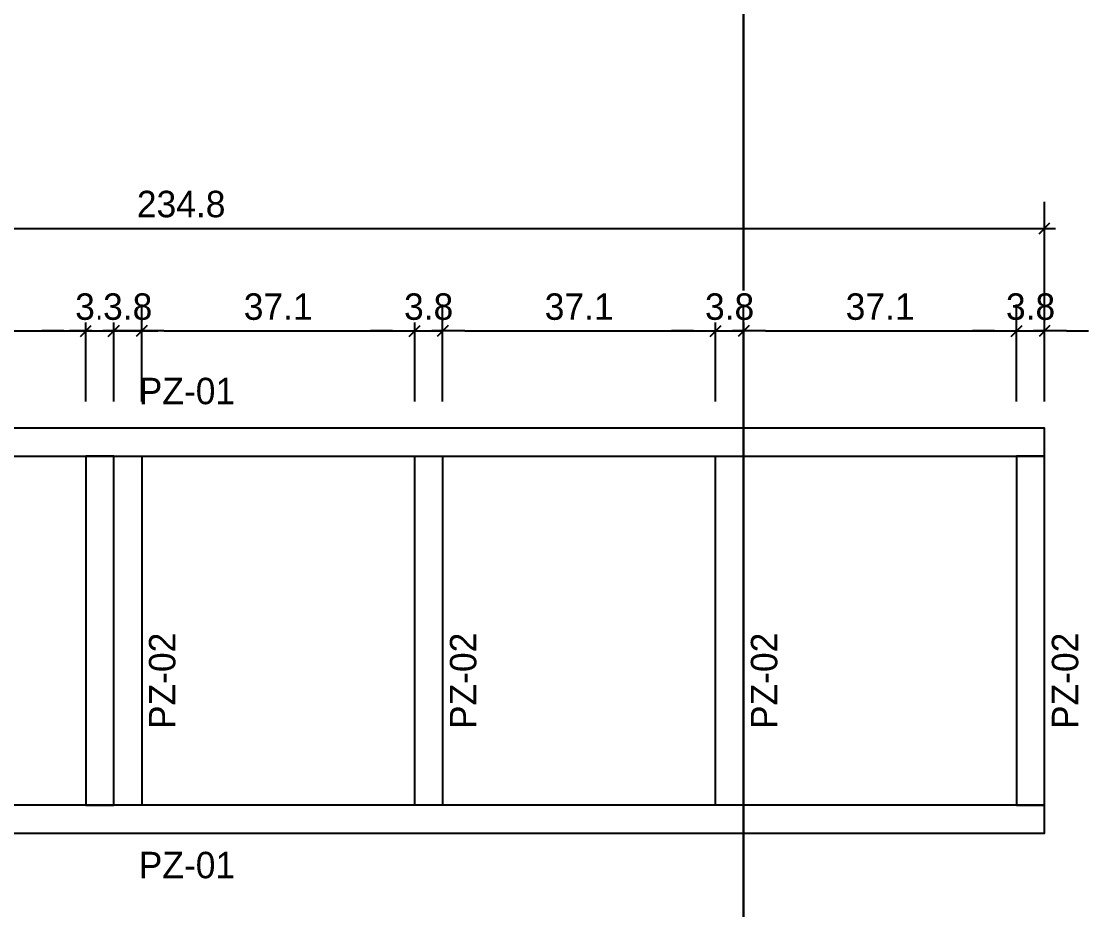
# Model space of a CAD drawing. Header units: millimetres. Extents: x 19458 to 19801, y 4351 to 4752.
# Drawn here: x 19619.031 to 19620.482, y 4507.283 to 4508.492 of the extents above; entities that cross this region are included whole.
import ezdxf

# ---------------------------------------------------------------- set-up
doc = ezdxf.new("R2010")
doc.units = ezdxf.units.MM
for name, color, linetype in [('0 @ 0.2', 7, 'Continuous'), ('cotas', 1, 'Continuous'), ('cotas @ 200', 1, 'Continuous'), ('cotas @ 300', 1, 'Continuous'), ('cotas @ 400', 1, 'Continuous'), ('cotas @ 500', 1, 'Continuous'), ('PANELES PARED', 2, 'Continuous'), ('TEXTO @ 0.2', 2, 'Continuous')]:
    doc.layers.add(name, color=color, linetype=linetype)
doc.styles.add('century gothic', font='GOTHIC.TTF')
doc.styles.add('COTAS SMC', font='GOTHIC.TTF')
doc.dimstyles.new('ANOTATIVE CM SMCONSTRUCCIONES', dxfattribs={"dimscale": 0, "dimtxt": 0.18, "dimasz": 0.15, "dimexe": 0.18, "dimexo": 0.18, "dimgap": 0.07, "dimtad": 1, "dimdec": 1, "dimlfac": 100, "dimdsep": 46, "dimtxsty": 'century gothic', "dimblk1": 'FLECHA1', "dimblk2": 'FLECHA1', "dimsah": 1, "dimcen": 0.18, "dimdle": 0.075, "dimclrd": 1, "dimclre": 1, "dimclrt": 2, "dimaunit": 1, "dimadec": 0, "dimazin": 2, "dimtfac": 0.75, "dimtdec": 1, "dimtix": 1, "dimtmove": 2, "dimatfit": 3, "dimfxl": 0.09, "dimtvp": 1.5, "dimtfill": 1, "dimtolj": 1, "dimtzin": 0, "dimarcsym": 0})
doc.dimstyles.new('PIES SMCONSTRUCCIONES', dxfattribs={"dimscale": 0, "dimtxt": 0.18, "dimasz": 0.2, "dimexe": 0.18, "dimexo": 0, "dimgap": 0.1, "dimtad": 1, "dimdec": 0, "dimlfac": 39.370079, "dimzin": 0, "dimdsep": 46, "dimlunit": 4, "dimtxsty": 'COTAS SMC', "dimblk1": 'FLECHA1', "dimblk2": 'FLECHA1', "dimsah": 1, "dimcen": 0.2, "dimdle": 0.075, "dimclrd": 1, "dimclre": 1, "dimclrt": 2, "dimaunit": 1, "dimadec": 0, "dimazin": 0, "dimtfac": 0.75, "dimtdec": 0, "dimtix": 1, "dimtmove": 2, "dimatfit": 3, "dimfxl": 0.09, "dimtvp": 1.5, "dimtfill": 1, "dimtolj": 1, "dimtzin": 0, "dimarcsym": 0})

# ---------------------------------------------------------------- blocks, each defined once
blk = doc.blocks.new('FLECHA1')
at = {"color": 4}
blk.add_line((-0.246176, -0.248081), (0.248081, 0.25), dxfattribs=at)
at = {"color": 1}
blk.add_line((-1, 0), (0.496162, 0), dxfattribs=at)
blk = doc.blocks.new('*D1623')
at = {"layer": 'cotas', "color": 1, "lineweight": -2, "transparency": 16777216}
for p, q in [((19620.0128, 4651.7533), (19620.0128, 4751.7533)), ((19620.4168, 4551.7533), (19530.0128, 4551.7533)), ((19620.0128, 4550.5333), (19620.0128, 4551.7533)), ((19620.4168, 4550.5333), (19530.0128, 4550.5333)), ((19620.0128, 4450.5333), (19620.0128, 4350.5333))]:
    blk.add_line(p, q, dxfattribs=at)
at = {"layer": 'Defpoints', "color": 0, "transparency": 16777216}
for p in [(19620.0128, 4551.7533), (19620.4168, 4551.7533), (19620.4168, 4550.5333)]:
    blk.add_point(p, dxfattribs=at)
at = {"layer": 'cotas', "color": 1, "lineweight": -2, "transparency": 16777216, "xscale": 100, "yscale": 100, "zscale": 100}
for p, rotation in [((19620.0128, 4551.7533), 270), ((19620.0128, 4550.5333), 90)]:
    blk.add_blockref('FLECHA1', p, dxfattribs=dict(at, rotation=rotation))
at = {"layer": 'cotas', "color": 2, "transparency": 16777216, "insert": (19523.8809, 4551.1433), "char_height": 90, "attachment_point": 5, "rotation": 90, "style": 'COTAS SMC', "bg_fill": 3, "box_fill_scale": 1.1, "bg_fill_color": 256, "bg_fill_true_color": 13158600, "bg_fill_transparency": 0}
blk.add_mtext("\\A1;4'", dxfattribs=at)
blk = doc.blocks.new('*D1648')
at = {"layer": 'cotas', "color": 1, "lineweight": -2, "transparency": 16777216}
for p, q in [((19620.0128, 4591.7533), (19620.0128, 4631.7533)), ((19620.4168, 4551.7533), (19584.0128, 4551.7533)), ((19620.0128, 4550.5333), (19620.0128, 4551.7533)), ((19620.4168, 4550.5333), (19584.0128, 4550.5333)), ((19620.0128, 4510.5333), (19620.0128, 4470.5333))]:
    blk.add_line(p, q, dxfattribs=at)
at = {"layer": 'Defpoints', "color": 0, "transparency": 16777216}
for p in [(19620.0128, 4551.7533), (19620.4168, 4551.7533), (19620.4168, 4550.5333)]:
    blk.add_point(p, dxfattribs=at)
at = {"layer": 'cotas', "color": 1, "lineweight": -2, "transparency": 16777216, "xscale": 40, "yscale": 40, "zscale": 40}
for p, rotation in [((19620.0128, 4551.7533), 270), ((19620.0128, 4550.5333), 90)]:
    blk.add_blockref('FLECHA1', p, dxfattribs=dict(at, rotation=rotation))
at = {"layer": 'cotas', "color": 2, "transparency": 16777216, "insert": (19581.5601, 4551.1433), "char_height": 36, "attachment_point": 5, "rotation": 90, "style": 'COTAS SMC', "bg_fill": 3, "box_fill_scale": 1.1, "bg_fill_color": 256, "bg_fill_true_color": 13158600, "bg_fill_transparency": 0}
blk.add_mtext("\\A1;4'", dxfattribs=at)
blk = doc.blocks.new('*D1667')
at = {"layer": 'cotas', "color": 1, "lineweight": -2, "transparency": 16777216}
for p, q in [((19620.0128, 4611.7533), (19620.0128, 4671.7533)), ((19620.4168, 4551.7533), (19566.0128, 4551.7533)), ((19620.0128, 4550.5333), (19620.0128, 4551.7533)), ((19620.4168, 4550.5333), (19566.0128, 4550.5333)), ((19620.0128, 4490.5333), (19620.0128, 4430.5333))]:
    blk.add_line(p, q, dxfattribs=at)
at = {"layer": 'Defpoints', "color": 0, "transparency": 16777216}
for p in [(19620.0128, 4551.7533), (19620.4168, 4551.7533), (19620.4168, 4550.5333)]:
    blk.add_point(p, dxfattribs=at)
at = {"layer": 'cotas', "color": 1, "lineweight": -2, "transparency": 16777216, "xscale": 60, "yscale": 60, "zscale": 60}
for p, rotation in [((19620.0128, 4551.7533), 270), ((19620.0128, 4550.5333), 90)]:
    blk.add_blockref('FLECHA1', p, dxfattribs=dict(at, rotation=rotation))
at = {"layer": 'cotas', "color": 2, "transparency": 16777216, "insert": (19562.3337, 4551.1433), "char_height": 54, "attachment_point": 5, "rotation": 90, "style": 'COTAS SMC', "bg_fill": 3, "box_fill_scale": 1.1, "bg_fill_color": 256, "bg_fill_true_color": 13158600, "bg_fill_transparency": 0}
blk.add_mtext("\\A1;4'", dxfattribs=at)
blk = doc.blocks.new('*D1673')
at = {"layer": 'cotas', "color": 1, "lineweight": -2, "transparency": 16777216}
for p, q in [((19620.0128, 4631.7533), (19620.0128, 4711.7533)), ((19620.4168, 4551.7533), (19548.0128, 4551.7533)), ((19620.0128, 4550.5333), (19620.0128, 4551.7533)), ((19620.4168, 4550.5333), (19548.0128, 4550.5333)), ((19620.0128, 4470.5333), (19620.0128, 4390.5333))]:
    blk.add_line(p, q, dxfattribs=at)
at = {"layer": 'Defpoints', "color": 0, "transparency": 16777216}
for p in [(19620.0128, 4551.7533), (19620.4168, 4551.7533), (19620.4168, 4550.5333)]:
    blk.add_point(p, dxfattribs=at)
at = {"layer": 'cotas', "color": 1, "lineweight": -2, "transparency": 16777216, "xscale": 80, "yscale": 80, "zscale": 80}
for p, rotation in [((19620.0128, 4551.7533), 270), ((19620.0128, 4550.5333), 90)]:
    blk.add_blockref('FLECHA1', p, dxfattribs=dict(at, rotation=rotation))
at = {"layer": 'cotas', "color": 2, "transparency": 16777216, "insert": (19543.1073, 4551.1433), "char_height": 72, "attachment_point": 5, "rotation": 90, "style": 'COTAS SMC', "bg_fill": 3, "box_fill_scale": 1.1, "bg_fill_color": 256, "bg_fill_true_color": 13158600, "bg_fill_transparency": 0}
blk.add_mtext("\\A1;4'", dxfattribs=at)
blk = doc.blocks.new('PL13')
at = {"layer": 'PANELES PARED'}
for points in [[(19458.831, 4493.4764), (19458.831, 4493.4384), (19461.1794, 4493.4384), (19461.1794, 4493.4764)], [(19459.9135, 4493.4384), (19459.8755, 4493.4384), (19459.8755, 4492.9632), (19459.9135, 4492.9632)], [(19459.9135, 4493.4384), (19459.9515, 4493.4384), (19459.9515, 4492.9632), (19459.9135, 4492.9632)], [(19460.3228, 4493.4384), (19460.3608, 4493.4384), (19460.3608, 4492.9632), (19460.3228, 4492.9632)], [(19460.7321, 4493.4384), (19460.7701, 4493.4384), (19460.7701, 4492.9632), (19460.7321, 4492.9632)], [(19461.1794, 4493.4384), (19461.1414, 4493.4384), (19461.1414, 4492.9632), (19461.1794, 4492.9632)], [(19458.831, 4492.9632), (19458.831, 4492.9252), (19461.1794, 4492.9252), (19461.1794, 4492.9632)]]:
    blk.add_lwpolyline(points, close=True, dxfattribs=at)
blk = doc.blocks.new('*D1151')
at = {"color": 1, "lineweight": -2, "transparency": 16777216}
for p, q in [((19620.3841, 4507.9745), (19620.3841, 4508.1067)), ((19620.4221, 4507.9745), (19620.4221, 4508.1067)), ((19620.3541, 4508.0707), (19620.3241, 4508.0707)), ((19620.3841, 4508.0707), (19620.4221, 4508.0707)), ((19620.4521, 4508.0707), (19620.4821, 4508.0707))]:
    blk.add_line(p, q, dxfattribs=at)
at = {"layer": 'Defpoints', "color": 0, "transparency": 16777216}
for p in [(19620.4221, 4508.0707), (19620.3841, 4507.9385), (19620.4221, 4507.9385)]:
    blk.add_point(p, dxfattribs=at)
at = {"color": 1, "lineweight": -2, "transparency": 16777216, "xscale": 0.03, "yscale": 0.03, "zscale": 0.03}
blk.add_blockref('FLECHA1', (19620.3841, 4508.0707), dxfattribs=at)
at = {"color": 1, "lineweight": -2, "transparency": 16777216, "xscale": 0.03, "yscale": 0.03, "zscale": 0.03, "rotation": 180}
blk.add_blockref('FLECHA1', (19620.4221, 4508.0707), dxfattribs=at)
at = {"color": 2, "transparency": 16777216, "insert": (19620.4031, 4508.1036), "char_height": 0.036, "attachment_point": 5, "style": 'century gothic', "bg_fill": 3, "box_fill_scale": 1.1, "bg_fill_color": 256, "bg_fill_true_color": 13158600, "bg_fill_transparency": 0}
blk.add_mtext('\\A1;3.8', dxfattribs=at)
blk = doc.blocks.new('*D1152')
at = {"color": 1, "lineweight": -2, "transparency": 16777216}
for p, q in [((19618.0737, 4507.9745), (19618.0737, 4508.2463)), ((19620.4221, 4507.9745), (19620.4221, 4508.2463)), ((19618.1037, 4508.2103), (19620.3921, 4508.2103))]:
    blk.add_line(p, q, dxfattribs=at)
at = {"layer": 'Defpoints', "color": 0, "transparency": 16777216}
for p in [(19620.4221, 4508.2103), (19618.0737, 4507.9385), (19620.4221, 4507.9385)]:
    blk.add_point(p, dxfattribs=at)
at = {"color": 1, "lineweight": -2, "transparency": 16777216, "xscale": 0.03, "yscale": 0.03, "zscale": 0.03, "rotation": 180}
blk.add_blockref('FLECHA1', (19618.0737, 4508.2103), dxfattribs=at)
at = {"color": 1, "lineweight": -2, "transparency": 16777216, "xscale": 0.03, "yscale": 0.03, "zscale": 0.03}
blk.add_blockref('FLECHA1', (19620.4221, 4508.2103), dxfattribs=at)
at = {"color": 2, "transparency": 16777216, "insert": (19619.2479, 4508.2432), "char_height": 0.036, "attachment_point": 5, "style": 'century gothic', "bg_fill": 3, "box_fill_scale": 1.1, "bg_fill_color": 256, "bg_fill_true_color": 13158600, "bg_fill_transparency": 0}
blk.add_mtext('\\A1;234.8', dxfattribs=at)
blk = doc.blocks.new('*D1157')
at = {"color": 1, "lineweight": -2, "transparency": 16777216}
for p, q in [((19618.808, 4507.9745), (19618.808, 4508.1067)), ((19619.1182, 4507.9745), (19619.1182, 4508.1067)), ((19618.838, 4508.0707), (19619.0882, 4508.0707))]:
    blk.add_line(p, q, dxfattribs=at)
at = {"layer": 'Defpoints', "color": 0, "transparency": 16777216}
for p in [(19619.1182, 4508.0707), (19618.808, 4507.9385), (19619.1182, 4507.9385)]:
    blk.add_point(p, dxfattribs=at)
at = {"color": 1, "lineweight": -2, "transparency": 16777216, "xscale": 0.03, "yscale": 0.03, "zscale": 0.03, "rotation": 180}
blk.add_blockref('FLECHA1', (19618.808, 4508.0707), dxfattribs=at)
at = {"color": 1, "lineweight": -2, "transparency": 16777216, "xscale": 0.03, "yscale": 0.03, "zscale": 0.03}
blk.add_blockref('FLECHA1', (19619.1182, 4508.0707), dxfattribs=at)
at = {"color": 2, "transparency": 16777216, "insert": (19618.9631, 4508.1036), "char_height": 0.036, "attachment_point": 5, "style": 'century gothic', "bg_fill": 3, "box_fill_scale": 1.1, "bg_fill_color": 256, "bg_fill_true_color": 13158600, "bg_fill_transparency": 0}
blk.add_mtext('\\A1;31', dxfattribs=at)
blk = doc.blocks.new('*D1158')
at = {"color": 1, "lineweight": -2, "transparency": 16777216}
for p, q in [((19619.1182, 4507.9745), (19619.1182, 4508.1067)), ((19619.1562, 4507.9745), (19619.1562, 4508.1067)), ((19619.0882, 4508.0707), (19619.0582, 4508.0707)), ((19619.1182, 4508.0707), (19619.1562, 4508.0707)), ((19619.1862, 4508.0707), (19619.2162, 4508.0707))]:
    blk.add_line(p, q, dxfattribs=at)
at = {"layer": 'Defpoints', "color": 0, "transparency": 16777216}
for p in [(19619.1562, 4508.0707), (19619.1182, 4507.9385), (19619.1562, 4507.9385)]:
    blk.add_point(p, dxfattribs=at)
at = {"color": 1, "lineweight": -2, "transparency": 16777216, "xscale": 0.03, "yscale": 0.03, "zscale": 0.03}
blk.add_blockref('FLECHA1', (19619.1182, 4508.0707), dxfattribs=at)
at = {"color": 1, "lineweight": -2, "transparency": 16777216, "xscale": 0.03, "yscale": 0.03, "zscale": 0.03, "rotation": 180}
blk.add_blockref('FLECHA1', (19619.1562, 4508.0707), dxfattribs=at)
at = {"color": 2, "transparency": 16777216, "insert": (19619.1372, 4508.1036), "char_height": 0.036, "attachment_point": 5, "style": 'century gothic', "bg_fill": 3, "box_fill_scale": 1.1, "bg_fill_color": 256, "bg_fill_true_color": 13158600, "bg_fill_transparency": 0}
blk.add_mtext('\\A1;3.8', dxfattribs=at)
blk = doc.blocks.new('*D1159')
at = {"color": 1, "lineweight": -2, "transparency": 16777216}
for p, q in [((19619.1562, 4507.9745), (19619.1562, 4508.1067)), ((19619.1942, 4507.9745), (19619.1942, 4508.1067)), ((19619.1262, 4508.0707), (19619.0962, 4508.0707)), ((19619.1562, 4508.0707), (19619.1942, 4508.0707)), ((19619.2242, 4508.0707), (19619.2542, 4508.0707))]:
    blk.add_line(p, q, dxfattribs=at)
at = {"layer": 'Defpoints', "color": 0, "transparency": 16777216}
for p in [(19619.1942, 4508.0707), (19619.1562, 4507.9385), (19619.1942, 4507.9385)]:
    blk.add_point(p, dxfattribs=at)
at = {"color": 1, "lineweight": -2, "transparency": 16777216, "xscale": 0.03, "yscale": 0.03, "zscale": 0.03}
blk.add_blockref('FLECHA1', (19619.1562, 4508.0707), dxfattribs=at)
at = {"color": 1, "lineweight": -2, "transparency": 16777216, "xscale": 0.03, "yscale": 0.03, "zscale": 0.03, "rotation": 180}
blk.add_blockref('FLECHA1', (19619.1942, 4508.0707), dxfattribs=at)
at = {"color": 2, "transparency": 16777216, "insert": (19619.1752, 4508.1036), "char_height": 0.036, "attachment_point": 5, "style": 'century gothic', "bg_fill": 3, "box_fill_scale": 1.1, "bg_fill_color": 256, "bg_fill_true_color": 13158600, "bg_fill_transparency": 0}
blk.add_mtext('\\A1;3.8', dxfattribs=at)
blk = doc.blocks.new('*D1160')
at = {"color": 1, "lineweight": -2, "transparency": 16777216}
for p, q in [((19619.1942, 4507.9745), (19619.1942, 4508.1067)), ((19619.5655, 4507.9745), (19619.5655, 4508.1067)), ((19619.2242, 4508.0707), (19619.5355, 4508.0707))]:
    blk.add_line(p, q, dxfattribs=at)
at = {"layer": 'Defpoints', "color": 0, "transparency": 16777216}
for p in [(19619.5655, 4508.0707), (19619.1942, 4507.9385), (19619.5655, 4507.9385)]:
    blk.add_point(p, dxfattribs=at)
at = {"color": 1, "lineweight": -2, "transparency": 16777216, "xscale": 0.03, "yscale": 0.03, "zscale": 0.03, "rotation": 180}
blk.add_blockref('FLECHA1', (19619.1942, 4508.0707), dxfattribs=at)
at = {"color": 1, "lineweight": -2, "transparency": 16777216, "xscale": 0.03, "yscale": 0.03, "zscale": 0.03}
blk.add_blockref('FLECHA1', (19619.5655, 4508.0707), dxfattribs=at)
at = {"color": 2, "transparency": 16777216, "insert": (19619.3799, 4508.1036), "char_height": 0.036, "attachment_point": 5, "style": 'century gothic', "bg_fill": 3, "box_fill_scale": 1.1, "bg_fill_color": 256, "bg_fill_true_color": 13158600, "bg_fill_transparency": 0}
blk.add_mtext('\\A1;37.1', dxfattribs=at)
blk = doc.blocks.new('*D1161')
at = {"color": 1, "lineweight": -2, "transparency": 16777216}
for p, q in [((19619.5655, 4507.9745), (19619.5655, 4508.1067)), ((19619.6035, 4507.9745), (19619.6035, 4508.1067)), ((19619.5355, 4508.0707), (19619.5055, 4508.0707)), ((19619.5655, 4508.0707), (19619.6035, 4508.0707)), ((19619.6335, 4508.0707), (19619.6635, 4508.0707))]:
    blk.add_line(p, q, dxfattribs=at)
at = {"layer": 'Defpoints', "color": 0, "transparency": 16777216}
for p in [(19619.6035, 4508.0707), (19619.5655, 4507.9385), (19619.6035, 4507.9385)]:
    blk.add_point(p, dxfattribs=at)
at = {"color": 1, "lineweight": -2, "transparency": 16777216, "xscale": 0.03, "yscale": 0.03, "zscale": 0.03}
blk.add_blockref('FLECHA1', (19619.5655, 4508.0707), dxfattribs=at)
at = {"color": 1, "lineweight": -2, "transparency": 16777216, "xscale": 0.03, "yscale": 0.03, "zscale": 0.03, "rotation": 180}
blk.add_blockref('FLECHA1', (19619.6035, 4508.0707), dxfattribs=at)
at = {"color": 2, "transparency": 16777216, "insert": (19619.5845, 4508.1036), "char_height": 0.036, "attachment_point": 5, "style": 'century gothic', "bg_fill": 3, "box_fill_scale": 1.1, "bg_fill_color": 256, "bg_fill_true_color": 13158600, "bg_fill_transparency": 0}
blk.add_mtext('\\A1;3.8', dxfattribs=at)
blk = doc.blocks.new('*D1162')
at = {"color": 1, "lineweight": -2, "transparency": 16777216}
for p, q in [((19619.6035, 4507.9745), (19619.6035, 4508.1067)), ((19619.9748, 4507.9745), (19619.9748, 4508.1067)), ((19619.6335, 4508.0707), (19619.9448, 4508.0707))]:
    blk.add_line(p, q, dxfattribs=at)
at = {"layer": 'Defpoints', "color": 0, "transparency": 16777216}
for p in [(19619.9748, 4508.0707), (19619.6035, 4507.9385), (19619.9748, 4507.9385)]:
    blk.add_point(p, dxfattribs=at)
at = {"color": 1, "lineweight": -2, "transparency": 16777216, "xscale": 0.03, "yscale": 0.03, "zscale": 0.03, "rotation": 180}
blk.add_blockref('FLECHA1', (19619.6035, 4508.0707), dxfattribs=at)
at = {"color": 1, "lineweight": -2, "transparency": 16777216, "xscale": 0.03, "yscale": 0.03, "zscale": 0.03}
blk.add_blockref('FLECHA1', (19619.9748, 4508.0707), dxfattribs=at)
at = {"color": 2, "transparency": 16777216, "insert": (19619.7892, 4508.1036), "char_height": 0.036, "attachment_point": 5, "style": 'century gothic', "bg_fill": 3, "box_fill_scale": 1.1, "bg_fill_color": 256, "bg_fill_true_color": 13158600, "bg_fill_transparency": 0}
blk.add_mtext('\\A1;37.1', dxfattribs=at)
blk = doc.blocks.new('*D1163')
at = {"color": 1, "lineweight": -2, "transparency": 16777216}
for p, q in [((19619.9748, 4507.9745), (19619.9748, 4508.1067)), ((19620.0128, 4507.9745), (19620.0128, 4508.1067)), ((19619.9448, 4508.0707), (19619.9148, 4508.0707)), ((19619.9748, 4508.0707), (19620.0128, 4508.0707)), ((19620.0428, 4508.0707), (19620.0728, 4508.0707))]:
    blk.add_line(p, q, dxfattribs=at)
at = {"layer": 'Defpoints', "color": 0, "transparency": 16777216}
for p in [(19620.0128, 4508.0707), (19619.9748, 4507.9385), (19620.0128, 4507.9385)]:
    blk.add_point(p, dxfattribs=at)
at = {"color": 1, "lineweight": -2, "transparency": 16777216, "xscale": 0.03, "yscale": 0.03, "zscale": 0.03}
blk.add_blockref('FLECHA1', (19619.9748, 4508.0707), dxfattribs=at)
at = {"color": 1, "lineweight": -2, "transparency": 16777216, "xscale": 0.03, "yscale": 0.03, "zscale": 0.03, "rotation": 180}
blk.add_blockref('FLECHA1', (19620.0128, 4508.0707), dxfattribs=at)
at = {"color": 2, "transparency": 16777216, "insert": (19619.9938, 4508.1036), "char_height": 0.036, "attachment_point": 5, "style": 'century gothic', "bg_fill": 3, "box_fill_scale": 1.1, "bg_fill_color": 256, "bg_fill_true_color": 13158600, "bg_fill_transparency": 0}
blk.add_mtext('\\A1;3.8', dxfattribs=at)
blk = doc.blocks.new('*D1164')
at = {"color": 1, "lineweight": -2, "transparency": 16777216}
for p, q in [((19620.0128, 4507.9745), (19620.0128, 4508.1067)), ((19620.3841, 4507.9745), (19620.3841, 4508.1067)), ((19620.0428, 4508.0707), (19620.3541, 4508.0707))]:
    blk.add_line(p, q, dxfattribs=at)
at = {"layer": 'Defpoints', "color": 0, "transparency": 16777216}
for p in [(19620.3841, 4508.0707), (19620.0128, 4507.9385), (19620.3841, 4507.9385)]:
    blk.add_point(p, dxfattribs=at)
at = {"color": 1, "lineweight": -2, "transparency": 16777216, "xscale": 0.03, "yscale": 0.03, "zscale": 0.03, "rotation": 180}
blk.add_blockref('FLECHA1', (19620.0128, 4508.0707), dxfattribs=at)
at = {"color": 1, "lineweight": -2, "transparency": 16777216, "xscale": 0.03, "yscale": 0.03, "zscale": 0.03}
blk.add_blockref('FLECHA1', (19620.3841, 4508.0707), dxfattribs=at)
at = {"color": 2, "transparency": 16777216, "insert": (19620.1985, 4508.1036), "char_height": 0.036, "attachment_point": 5, "style": 'century gothic', "bg_fill": 3, "box_fill_scale": 1.1, "bg_fill_color": 256, "bg_fill_true_color": 13158600, "bg_fill_transparency": 0}
blk.add_mtext('\\A1;37.1', dxfattribs=at)
blk = doc.blocks.new('*U1731')
at = {"layer": 'cotas @ 500'}
dim = blk.add_linear_dim(base=(19620.0128, 4551.7533), p1=(19620.4168, 4550.5333), p2=(19620.4168, 4551.7533), angle=90, dimstyle='PIES SMCONSTRUCCIONES', override={"dimscale": 500, "dimtix": 1, "dimtofl": 1, "dimtmove": 2, "dimatfit": 3}, dxfattribs=at)
dim.commit()
dim.dimension.update_dxf_attribs({"geometry": '*D1623', "text_midpoint": (19523.8809, 4551.1433)})
at = {"layer": 'cotas @ 200'}
dim = blk.add_linear_dim(base=(19620.0128, 4551.7533), p1=(19620.4168, 4550.5333), p2=(19620.4168, 4551.7533), angle=90, dimstyle='PIES SMCONSTRUCCIONES', override={"dimscale": 200, "dimtix": 1, "dimtofl": 1, "dimtmove": 2, "dimatfit": 3}, dxfattribs=at)
dim.commit()
dim.dimension.update_dxf_attribs({"geometry": '*D1648', "text_midpoint": (19581.5601, 4551.1433)})
at = {"layer": 'cotas @ 300'}
dim = blk.add_linear_dim(base=(19620.0128, 4551.7533), p1=(19620.4168, 4550.5333), p2=(19620.4168, 4551.7533), angle=90, dimstyle='PIES SMCONSTRUCCIONES', override={"dimscale": 300, "dimtix": 1, "dimtofl": 1, "dimtmove": 2, "dimatfit": 3}, dxfattribs=at)
dim.commit()
dim.dimension.update_dxf_attribs({"geometry": '*D1667', "text_midpoint": (19562.3337, 4551.1433)})
at = {"layer": 'cotas @ 400'}
dim = blk.add_linear_dim(base=(19620.0128, 4551.7533), p1=(19620.4168, 4550.5333), p2=(19620.4168, 4551.7533), angle=90, dimstyle='PIES SMCONSTRUCCIONES', override={"dimscale": 400, "dimtix": 1, "dimtofl": 1, "dimtmove": 2, "dimatfit": 3}, dxfattribs=at)
dim.commit()
dim.dimension.update_dxf_attribs({"geometry": '*D1673', "text_midpoint": (19543.1073, 4551.1433)})

msp = doc.modelspace()

# ---------------------------------------------------------------- block references
at = {"layer": 'cotas'}
msp.add_blockref('*U1731', (0, 0), dxfattribs=at)

# ---------------------------------------------------------------- next in the draw order: block references
msp.add_blockref('PL13', (159.2427, 14.4621))

# ---------------------------------------------------------------- next in the draw order: texts
at = {"layer": 'TEXTO @ 0.2', "color": 2, "char_height": 0.036, "width": 0.095414, "attachment_point": 1, "rotation": 90, "style": 'century gothic'}
for insert in [(19619.2041, 4507.529), (19619.6134, 4507.529), (19620.0227, 4507.529), (19620.432, 4507.529)]:
    msp.add_mtext('PZ-02 ', dxfattribs=dict(at, insert=insert))
at = {"layer": 'TEXTO @ 0.2', "color": 2, "insert": (19619.1902, 4507.3619), "char_height": 0.036, "width": 0.095414, "attachment_point": 1, "style": 'century gothic'}
msp.add_mtext('PZ-01 ', dxfattribs=at)

# ---------------------------------------------------------------- next in the draw order: dimensions: what is measured, and where the dimension line sits
at = {"layer": '0 @ 0.2'}
dim = msp.add_linear_dim(base=(19620.4221, 4508.0707), p1=(19620.3841, 4507.9385), p2=(19620.4221, 4507.9385), dimstyle='ANOTATIVE CM SMCONSTRUCCIONES', override={"dimscale": 0.2, "dimtix": 1, "dimtofl": 1, "dimtmove": 2, "dimatfit": 3}, dxfattribs=at)
dim.commit()
dim.dimension.update_dxf_attribs({"geometry": '*D1151', "text_midpoint": (19620.4031, 4508.1036)})

# ---------------------------------------------------------------- next in the draw order: dimensions: what is measured, and where the dimension line sits
dim = msp.add_linear_dim(base=(19620.4221, 4508.2103), p1=(19618.0737, 4507.9385), p2=(19620.4221, 4507.9385), dimstyle='ANOTATIVE CM SMCONSTRUCCIONES', override={"dimscale": 0.2, "dimtix": 1, "dimtofl": 1, "dimtmove": 2, "dimatfit": 3}, dxfattribs=at)
dim.commit()
dim.dimension.update_dxf_attribs({"geometry": '*D1152', "text_midpoint": (19619.2479, 4508.2432)})

# ---------------------------------------------------------------- next in the draw order: dimensions: what is measured, and where the dimension line sits
dim = msp.add_linear_dim(base=(19619.1182, 4508.0707), p1=(19618.808, 4507.9385), p2=(19619.1182, 4507.9385), dimstyle='ANOTATIVE CM SMCONSTRUCCIONES', override={"dimscale": 0.2, "dimtix": 1, "dimtofl": 1, "dimtmove": 2, "dimatfit": 3}, dxfattribs=at)
dim.commit()
dim.dimension.update_dxf_attribs({"geometry": '*D1157', "text_midpoint": (19618.9631, 4508.1036)})

# ---------------------------------------------------------------- next in the draw order: dimensions: what is measured, and where the dimension line sits
dim = msp.add_linear_dim(base=(19619.1562, 4508.0707), p1=(19619.1182, 4507.9385), p2=(19619.1562, 4507.9385), dimstyle='ANOTATIVE CM SMCONSTRUCCIONES', override={"dimscale": 0.2, "dimtix": 1, "dimtofl": 1, "dimtmove": 2, "dimatfit": 3}, dxfattribs=at)
dim.commit()
dim.dimension.update_dxf_attribs({"geometry": '*D1158', "text_midpoint": (19619.1372, 4508.1036)})

# ---------------------------------------------------------------- next in the draw order: dimensions: what is measured, and where the dimension line sits
dim = msp.add_linear_dim(base=(19619.1942, 4508.0707), p1=(19619.1562, 4507.9385), p2=(19619.1942, 4507.9385), dimstyle='ANOTATIVE CM SMCONSTRUCCIONES', override={"dimscale": 0.2, "dimtix": 1, "dimtofl": 1, "dimtmove": 2, "dimatfit": 3}, dxfattribs=at)
dim.commit()
dim.dimension.update_dxf_attribs({"geometry": '*D1159', "text_midpoint": (19619.1752, 4508.1036)})

# ---------------------------------------------------------------- next in the draw order: dimensions: what is measured, and where the dimension line sits
dim = msp.add_linear_dim(base=(19619.5655, 4508.0707), p1=(19619.1942, 4507.9385), p2=(19619.5655, 4507.9385), dimstyle='ANOTATIVE CM SMCONSTRUCCIONES', override={"dimscale": 0.2, "dimtix": 1, "dimtofl": 1, "dimtmove": 2, "dimatfit": 3}, dxfattribs=at)
dim.commit()
dim.dimension.update_dxf_attribs({"geometry": '*D1160', "text_midpoint": (19619.3799, 4508.1036)})

# ---------------------------------------------------------------- next in the draw order: texts
at = {"layer": 'TEXTO @ 0.2', "color": 2, "insert": (19619.1902, 4508.007), "char_height": 0.036, "width": 0.095414, "attachment_point": 1, "style": 'century gothic'}
msp.add_mtext('PZ-01 ', dxfattribs=at)

# ---------------------------------------------------------------- next in the draw order: dimensions: what is measured, and where the dimension line sits
at = {"layer": '0 @ 0.2'}
dim = msp.add_linear_dim(base=(19619.6035, 4508.0707), p1=(19619.5655, 4507.9385), p2=(19619.6035, 4507.9385), dimstyle='ANOTATIVE CM SMCONSTRUCCIONES', override={"dimscale": 0.2, "dimtix": 1, "dimtofl": 1, "dimtmove": 2, "dimatfit": 3}, dxfattribs=at)
dim.commit()
dim.dimension.update_dxf_attribs({"geometry": '*D1161', "text_midpoint": (19619.5845, 4508.1036)})

# ---------------------------------------------------------------- next in the draw order: dimensions: what is measured, and where the dimension line sits
dim = msp.add_linear_dim(base=(19619.9748, 4508.0707), p1=(19619.6035, 4507.9385), p2=(19619.9748, 4507.9385), dimstyle='ANOTATIVE CM SMCONSTRUCCIONES', override={"dimscale": 0.2, "dimtix": 1, "dimtofl": 1, "dimtmove": 2, "dimatfit": 3}, dxfattribs=at)
dim.commit()
dim.dimension.update_dxf_attribs({"geometry": '*D1162', "text_midpoint": (19619.7892, 4508.1036)})

# ---------------------------------------------------------------- next in the draw order: dimensions: what is measured, and where the dimension line sits
dim = msp.add_linear_dim(base=(19620.0128, 4508.0707), p1=(19619.9748, 4507.9385), p2=(19620.0128, 4507.9385), dimstyle='ANOTATIVE CM SMCONSTRUCCIONES', override={"dimscale": 0.2, "dimtix": 1, "dimtofl": 1, "dimtmove": 2, "dimatfit": 3}, dxfattribs=at)
dim.commit()
dim.dimension.update_dxf_attribs({"geometry": '*D1163', "text_midpoint": (19619.9938, 4508.1036)})

# ---------------------------------------------------------------- next in the draw order: dimensions: what is measured, and where the dimension line sits
dim = msp.add_linear_dim(base=(19620.3841, 4508.0707), p1=(19620.0128, 4507.9385), p2=(19620.3841, 4507.9385), dimstyle='ANOTATIVE CM SMCONSTRUCCIONES', override={"dimscale": 0.2, "dimtix": 1, "dimtofl": 1, "dimtmove": 2, "dimatfit": 3}, dxfattribs=at)
dim.commit()
dim.dimension.update_dxf_attribs({"geometry": '*D1164', "text_midpoint": (19620.1985, 4508.1036)})

doc.saveas('drawing.dxf')
